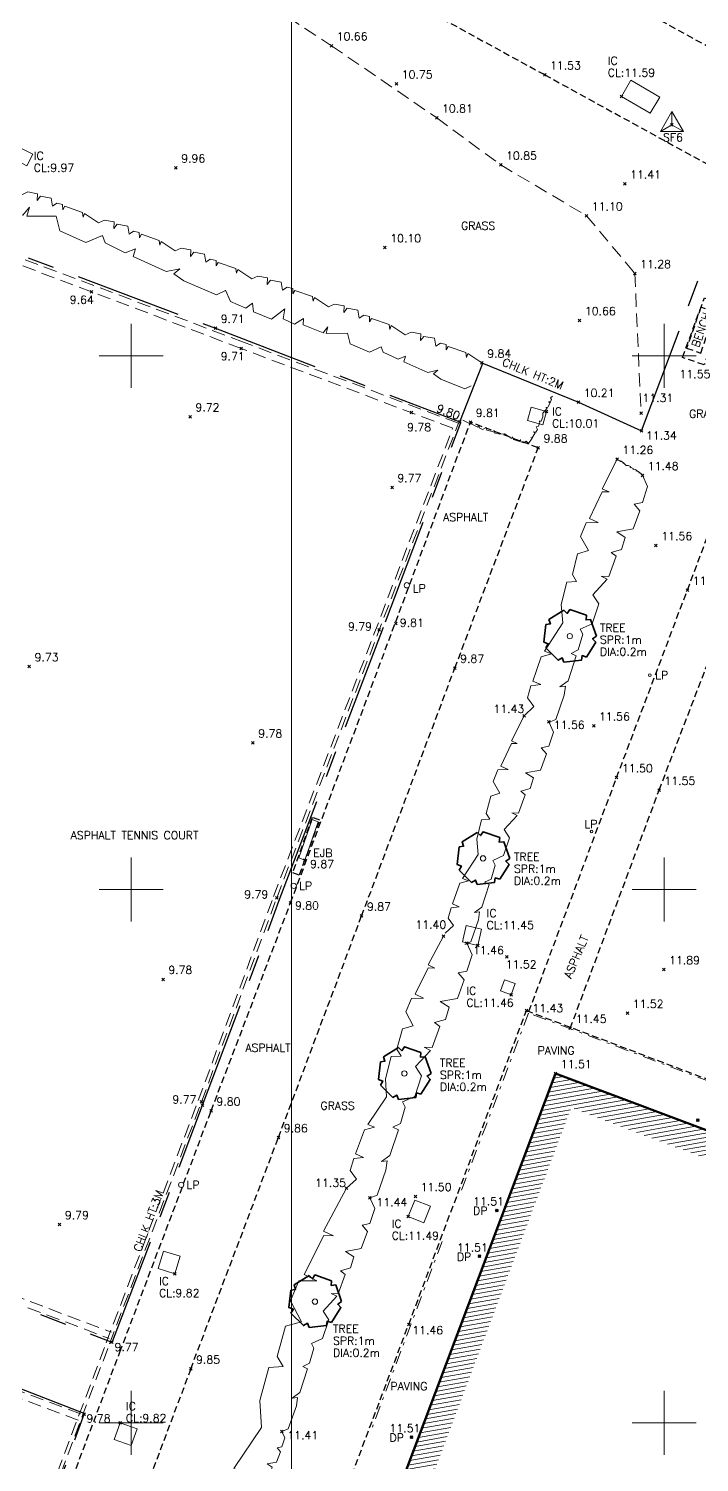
# Model space of a CAD drawing. Extents: x 521064 to 521635, y 174590 to 175241.
# Drawn here: x 521416.2 to 521441.3, y 174978.5 to 175032.3 of the extents above; entities that cross this region are included whole.
import ezdxf

# ---------------------------------------------------------------- set-up
doc = ezdxf.new("R2010")
doc.units = 0
doc.header["$PDMODE"] = 3
doc.header["$PDSIZE"] = 0.05
for name, pattern in [('Centre', [7, 4, -1, 1, -1]), ('DASHDOT', [1, 0.5, -0.25, 0, -0.25]), ('DASHED', [0.75, 0.5, -0.25]), ('HIDDEN', [0.375, 0.25, -0.125])]:
    doc.linetypes.add(name, pattern=pattern)
doc.layers.get('0').update_dxf_attribs({"linetype": 'CONTINUOUS', "lineweight": 18})
for name, color, linetype, lineweight in [('I031G_SURVEY-GRID', 7, 'CONTINUOUS', 18), ('I042T_SURVEY-STA', 1, 'CONTINUOUS', 13), ('I277G_CANOPY', 30, 'DASHDOT', 18), ('I901G_TITLE-SHEET', 7, 'CONTINUOUS', 18), ('I904G_HATCHING', 62, 'CONTINUOUS', 18), ('I910T_TXT-GEN-S', 7, 'CONTINUOUS', 13), ('I917G_BUILDING', 3, 'CONTINUOUS', 50), ('I923G_SURVEY-POINT', 7, 'CONTINUOUS', 18), ('I923T_SURVEY-LEVEL', 7, 'CONTINUOUS', 13), ('I941G_TREE', 72, 'CONTINUOUS', 18), ('I941G_TREE-VEG', 6, 'CONTINUOUS', 35), ('I941T_TREE-TXT', 82, 'CONTINUOUS', 13), ('I960G_COVER', 1, 'CONTINUOUS', 18), ('I960T_COVER-TXT', 1, 'CONTINUOUS', 13), ('I963G_SW', 200, 'DASHED', 18), ('I976G_ST-FURN', 220, 'CONTINUOUS', 18), ('I976T_ST-FURN-TXT', 220, 'CONTINUOUS', 13), ('I991G_SLOPE', 21, 'DASHED', 18), ('I995G_VEGETATION', 102, 'CONTINUOUS', 18)]:
    doc.layers.add(name, color=color, linetype=linetype, lineweight=lineweight)
for name, color, linetype in [('I280G_BLDG-FRAME', 7, 'HIDDEN'), ('I940G_SURFACE', 200, 'HIDDEN'), ('I971G_FENCE', 5, 'Centre')]:
    doc.layers.add(name, color=color, linetype=linetype)
doc.styles.add('MONOTXT', font='simplex.shx')

# ---------------------------------------------------------------- blocks, each defined once
blk = doc.blocks.new('PT_STATION')
at = {"color": 0, "linetype": 'Continuous', "flags": 128}
for points in [[(0, 0.5), (-0.433, -0.25)], [(-0.433, -0.25), (0, 0), (0, 0.5)], [(0.433, -0.25), (0, 0.5)], [(0, 0), (0.433, -0.25)], [(-0.433, -0.25), (0.433, -0.25)]]:
    blk.add_lwpolyline(points, dxfattribs=at)
blk = doc.blocks.new('HER Vegitation')
at = {"color": 0, "linetype": 'ByBlock'}
blk.add_polyline3d([(-0.00004, -0.00003, 0), (0.00496, 0.00717, 0), (0.01646, 0.00967, 0), (0.02056, 0.00527, 0), (0.02246, 0.01117, 0), (0.03586, 0.01367, 0), (0.04366, 0.00467, 0), (0.04396, 0.01187, 0), (0.05246, 0.01397, 0), (0.05806, 0.00867, 0), (0.05866, 0.01307, 0), (0.07366, 0.01587, 0), (0.07616, 0.01117, 0), (0.07586, 0.01587, 0), (0.09056, 0.01277, 0), (0.09396, 0.01967, 0), (0.10836, 0.02277, 0), (0.11586, 0.01747, 0), (0.11806, 0.02087, 0), (0.12926, 0.02367, 0), (0.13396, 0.02057, 0), (0.13366, 0.02467, 0), (0.15176, 0.02867, 0), (0.15836, 0.02587, 0), (0.15586, 0.02897, 0), (0.16176, 0.03147, 0), (0.17966, 0.03497, 0), (0.18366, 0.03187, 0)], dxfattribs=at)
blk = doc.blocks.new('HEL Vegitation')
at = {"color": 0, "linetype": 'ByBlock'}
blk.add_polyline3d([(0, 0, 0), (0.0922, -0.0113, 0), (0.0935, 0.0101, 0), (0.0995, -0.0077, 0), (0.1821, -0.0154, 0), (0.1845, 0.0113, 0), (0.197, -0.0202, 0), (0.2387, -0.0214, 0), (0.2678, 0.0125, 0), (0.2868, -0.0125, 0), (0.3463, -0.0065, 0), (0.3601, 0.0113, 0), (0.3714, -0.0138, 0), (0.4361, -0.0065, 0), (0.4826, 0.015, 0), (0.5749, -0.0053, 0), (0.5749, 0.015, 0), (0.5927, -0.0089, 0), (0.6647, -0.0077, 0), (0.6659, 0.0166, 0), (0.6788, -0.0077, 0), (0.714, -0.0053, 0), (0.7306, 0.0202, 0), (0.7646, 0.0036, 0)], dxfattribs=at)

msp = doc.modelspace()

# ---------------------------------------------------------------- hatches: boundary and pattern name
at = {"layer": 'I904G_HATCHING'}
h = msp.add_hatch(dxfattribs=at)
h.set_pattern_fill('ANSI31', color=256, scale=0.05, angle=325, style=0)
h.paths.add_polyline_path([(521444.647, 174870.129), (521444.767, 174870.488), (521444.74, 174870.5), (521448.45, 174880.371), (521449.941, 174884.328), (521450.825, 174886.529), (521450.847, 174886.52), (521450.926, 174886.782), (521450.891, 174886.795), (521451.299, 174887.88), (521451.756, 174889.095), (521452.087, 174889.949), (521456.936, 174902.777), (521456.966, 174902.77), (521457.046, 174902.981), (521457.017, 174902.992), (521457.914, 174905.372), (521457.945, 174905.361), (521458.022, 174905.548), (521457.983, 174905.561), (521458.276, 174906.369), (521462.956, 174918.783), (521466.072, 174927.188), (521464.076, 174927.947), (521468.769, 174940.432, 0.955868), (521469.475, 174942.331), (521471.148, 174946.743), (521474.224, 174954.819), (521476.207, 174954.068), (521476.515, 174954.891), (521477.009, 174956.195), (521478.199, 174959.33), (521484.138, 174974.996), (521479.855, 174976.619), (521476.932, 174977.669), (521452.975, 174986.679), (521435.919, 174993.099), (521428.128, 174972.416), (521429.781, 174971.785), (521430.021, 174971.695), (521433.184, 174970.506), (521434.896, 174969.868), (521438.341, 174968.558), (521441.761, 174967.264), (521445.161, 174965.981), (521448.596, 174964.682), (521455.487, 174962.087), (521455.476, 174962.053), (521458.891, 174960.794), (521462.306, 174959.518), (521465.737, 174958.179), (521469.249, 174956.851), (521468.581, 174955.061), (521467.259, 174951.617), (521465.972, 174948.192), (521464.688, 174944.765), (521463.391, 174941.344), (521462.079, 174937.939), (521459.635, 174931.417), (521459.531, 174931.156), (521458.957, 174929.762), (521455.448, 174931.078), (521445.427, 174934.864), (521445.465, 174934.963), (521438.391, 174937.632), (521438.321, 174937.524), (521426.616, 174941.938), (521417.773, 174945.266), (521416.325, 174941.546), (521415.787, 174940.154), (521415.691, 174939.877), (521414.834, 174937.565), (521414.715, 174937.25), (521412.878, 174932.304), (521410.966, 174927.233), (521411.009, 174927.217), (521410.308, 174925.256), (521409.793, 174923.815), (521409.59, 174923.888), (521409.494, 174923.62), (521409.698, 174923.548), (521409.18, 174922.188), (521408.779, 174921.257), (521408.62, 174921.301), (521408.527, 174921.035), (521408.66, 174920.981), (521406.041, 174913.956), (521403.64, 174907.539), (521403.456, 174907.607), (521403.356, 174907.319), (521403.545, 174907.242), (521403.116, 174906.1), (521402.687, 174904.959), (521402.489, 174905.026), (521402.381, 174904.749), (521402.512, 174904.698), (521400.204, 174898.475), (521397.783, 174892.059), (521397.488, 174891.278), (521397.359, 174891.328), (521397.239, 174891.054), (521397.38, 174890.992), (521396.52, 174888.719), (521396.373, 174888.768), (521396.268, 174888.45), (521396.4, 174888.401), (521395.133, 174885.032), (521394.064, 174882.186), (521391.344, 174874.988), (521391.205, 174875.039), (521391.1, 174874.758), (521391.239, 174874.706), (521390.381, 174872.417), (521390.233, 174872.468), (521390.129, 174872.209), (521390.282, 174872.151), (521389.991, 174871.374), (521387.524, 174864.847), (521385.209, 174858.708), (521385.068, 174858.75), (521384.958, 174858.474), (521385.136, 174858.407), (521384.273, 174856.101), (521384.088, 174856.17), (521383.989, 174855.89), (521384.052, 174855.867), (521381.594, 174849.288), (521380.194, 174845.644), (521379.181, 174842.622), (521379.088, 174842.652), (521379.001, 174842.443), (521378.918, 174842.471), (521378.816, 174842.195), (521378.98, 174842.128), (521378.557, 174841.01), (521378.112, 174839.834), (521377.944, 174839.891), (521377.84, 174839.615), (521383.072, 174837.632), (521382.984, 174837.365), (521384.935, 174836.605), (521385.08, 174836.977), (521386.169, 174836.562), (521388.506, 174835.674), (521388.352, 174835.271), (521393.371, 174833.441), (521399.888, 174830.984), (521407.686, 174828.049), (521413.363, 174825.908), (521419.126, 174823.735), (521420.925, 174823.05), (521421.045, 174823.324), (521426.282, 174821.35), (521427.354, 174824.203), (521427.32, 174824.215), (521427.478, 174824.647), (521431.499, 174835.309), (521432.254, 174837.309), (521433.387, 174840.315), (521433.432, 174840.298), (521433.501, 174840.492), (521433.46, 174840.512), (521434.167, 174842.391), (521436.187, 174847.758), (521438.541, 174854), (521438.591, 174853.981), (521438.659, 174854.174), (521438.603, 174854.195), (521439.179, 174855.772), (521439.467, 174856.559), (521439.537, 174856.534), (521439.624, 174856.779), (521439.578, 174856.801), (521442.591, 174864.822), (521444.411, 174869.65), (521444.599, 174870.147)])
h.paths.add_polyline_path([(521438.717, 174857.381), (521435.251, 174848.11), (521431.729, 174838.752), (521425.657, 174822.654), (521420.511, 174824.595), (521420.393, 174824.326), (521413.716, 174826.844), (521400.241, 174831.919), (521394.66, 174834.024), (521394.785, 174834.358), (521384.508, 174838.264), (521384.366, 174837.9), (521384.23, 174837.953), (521384.32, 174838.228), (521379.294, 174840.133), (521380.232, 174842.61), (521381.135, 174845.306), (521382.53, 174848.934), (521384.99, 174855.516), (521386.144, 174858.355), (521388.459, 174864.494), (521390.927, 174871.022), (521392.331, 174874.771), (521412.215, 174927.383), (521413.816, 174931.956), (521415.653, 174936.902), (521416.719, 174939.791), (521418.346, 174943.982), (521426.264, 174941.002), (521426.263, 174941.002), (521437.969, 174936.588), (521445.074, 174933.929), (521459.59, 174928.444), (521463.016, 174937.589), (521465.624, 174944.414), (521466.908, 174947.841), (521469.518, 174954.712), (521470.534, 174957.435), (521466.09, 174959.114), (521462.656, 174960.455), (521459.241, 174961.73), (521455.839, 174963.023), (521448.948, 174965.618), (521445.514, 174966.917), (521442.114, 174968.2), (521438.696, 174969.492), (521429.424, 174973.021), (521436.502, 174991.811), (521452.622, 174985.743), (521482.836, 174974.381), (521475.623, 174955.358), (521473.644, 174956.108), (521470.213, 174947.099), (521468.539, 174942.685), (521467.833, 174940.784), (521462.789, 174927.366), (521464.79, 174926.606), (521462.019, 174919.134), (521457.341, 174906.722), (521456, 174903.131), (521451.152, 174890.302), (521449.005, 174884.68), (521444.766, 174873.426), (521443.663, 174870.5)], flags=16)

# ---------------------------------------------------------------- linework, layer by layer
at = {"layer": 'I031G_SURVEY-GRID'}
for p, q in [((521420, 175021.2), (521420, 175018.8)), ((521440, 175021.2), (521440, 175018.8)), ((521418.8, 175020), (521421.2, 175020)), ((521438.8, 175020), (521441.2, 175020)), ((521420, 175001.2), (521420, 174998.8)), ((521440, 175001.2), (521440, 174998.8)), ((521418.8, 175000), (521421.2, 175000)), ((521438.8, 175000), (521441.2, 175000)), ((521420, 174981.2), (521420, 174978.8)), ((521440, 174981.2), (521440, 174978.8)), ((521418.8, 174980), (521421.2, 174980)), ((521438.8, 174980), (521441.2, 174980))]:
    msp.add_line(p, q, dxfattribs=at)
at = {"layer": 'I042T_SURVEY-STA', "color": 1}
msp.add_point((521440.285, 175028.67, 11.63), dxfattribs=at)
at = {"layer": 'I277G_CANOPY'}
for points in [[(521441.727, 174992.786, 14.55), (521434.907, 174995.364, 14.529), (521432.318, 174988.523, 14.554)], [(521431.665, 174986.801, 14.563), (521429.05, 174979.841, 14.564)]]:
    msp.add_polyline3d(points, dxfattribs=at)
at = {"layer": 'I280G_BLDG-FRAME'}
msp.add_polyline3d([(521441.366, 175020.111, 11.549), (521441.903, 175021.644, 11.564), (521441.374, 175021.829, 11.562), (521440.837, 175020.297, 11.547)], close=True, dxfattribs=at)
at = {"layer": 'I901G_TITLE-SHEET'}
msp.add_lwpolyline([(521634.62, 174908.628), (521426.02, 174908.628), (521426.02, 175072.828), (521634.62, 175072.828)], close=True, dxfattribs=at)
at = {"layer": 'I917G_BUILDING'}
for points in [[(521428.128, 174972.416, 11.507), (521435.919, 174993.099, 11.509)], [(521435.919, 174993.099, 11.509), (521442.81, 174990.505, 11.49), (521452.975, 174986.679, 11.504), (521463.373, 174982.768, 11.49), (521476.932, 174977.669, 11.504), (521479.855, 174976.619, 11.51), (521484.138, 174974.996, 11.4), (521478.199, 174959.33, 13.08), (521477.009, 174956.195, 13.06), (521476.515, 174954.891, 13.138), (521475.568, 174952.36, 13.14), (521474.816, 174950.374, 13.64), (521473.699, 174947.425, 14.88), (521473.672, 174947.352, 14.88)]]:
    msp.add_polyline3d(points, dxfattribs=at)
at = {"layer": 'I923G_SURVEY-POINT'}
for p in [(521427.511, 175031.633, 10.665), (521429.952, 175030.203, 10.755), (521435.513, 175030.543, 11.534), (521438.397, 175029.728, 11.591), (521431.461, 175028.928, 10.809), (521421.68, 175027.055, 9.957), (521433.864, 175027.162, 10.851), (521438.517, 175026.452, 11.407), (521437.083, 175025.258, 11.096), (521429.52, 175024.061, 10.097), (521438.893, 175023.096, 11.277), (521418.516, 175022.411, 9.639), (521423.161, 175021.04, 9.705), (521436.822, 175021.334, 10.657), (521424.127, 175020.283, 9.711), (521433.158, 175019.738, 9.837), (521436.776, 175018.265, 10.207), (521422.213, 175017.724, 9.716), (521430.511, 175017.876, 9.776), (521435.586, 175017.922, 10.005), (521439.127, 175017.859, 11.312), (521432.335, 175017.527, 9.804), (521432.726, 175017.514, 9.814), (521439.149, 175017.196, 11.342), (521435.27, 175016.557, 9.88), (521438.231, 175016.125, 11.256), (521429.788, 175015.072, 9.773), (521439.178, 175015.524, 11.477), (521439.687, 175012.898, 11.557), (521440.865, 175011.221, 11.485), (521429.308, 175009.729, 9.791), (521429.933, 175009.973, 9.812), (521416.18, 175008.356, 9.73), (521432.143, 175008.299, 9.872), (521434.745, 175006.504, 11.427), (521435.667, 175006.277, 11.564), (521437.35, 175006.133, 11.561), (521424.569, 175005.497, 9.776), (521438.21, 175004.191, 11.499), (521439.804, 175003.721, 11.545), (521426.513, 175001.102, 9.872), (521425.462, 174999.683, 9.787), (521425.981, 174999.498, 9.8), (521428.646, 174999.003, 9.866), (521431.72, 174998.249, 11.399), (521432.597, 174997.987, 11.464), (521433.008, 174997.899, 11.449), (521434.095, 174997.472, 11.519), (521439.979, 174996.996, 11.886), (521421.196, 174996.628, 9.784), (521434.257, 174996.053, 11.462), (521434.828, 174995.456, 11.428), (521438.615, 174995.357, 11.518), (521436.474, 174994.793, 11.449), (521435.919, 174993.099, 11.509), (521422.638, 174992.034, 9.774), (521422.683, 174991.906, 9.768), (521423.002, 174991.697, 9.802), (521441.261, 174991.35, 11.486), (521425.526, 174990.698, 9.858), (521428.081, 174988.798, 11.353), (521428.956, 174988.434, 11.442), (521430.662, 174988.492, 11.499), (521430.396, 174987.734, 11.49), (521433.717, 174987.961, 11.508), (521417.315, 174987.436, 9.79), (521433.062, 174986.246, 11.509), (521421.642, 174985.591, 9.82), (521430.411, 174983.689, 11.458), (521419.271, 174983.024, 9.774), (521422.236, 174982.02, 9.854), (521418.239, 174980.326, 9.779), (521419.589, 174980.006, 9.815), (521425.65, 174979.679, 11.414), (521430.514, 174979.465, 11.508)]:
    msp.add_point(p, dxfattribs=at)
at = {"layer": 'I940G_SURFACE'}
for points in [[(521421.979, 175037.922, 10.911), (521428.702, 175034.269, 11.226), (521435.513, 175030.543, 11.534), (521442.616, 175026.642, 11.661)], [(521460.629, 175022.52, 12.313), (521458.902, 175023.36, 12.245), (521458.365, 175022.458, 12.221), (521451.415, 175026.252, 11.917), (521446.994, 175028.658, 11.733), (521437.332, 175033.961, 11.551)], [(521434.919, 174995.424, 11.41), (521438.21, 175004.191, 11.499), (521440.865, 175011.221, 11.485), (521444.879, 175021.922, 11.499)], [(521436.474, 174994.793, 11.449), (521439.804, 175003.721, 11.545), (521442.459, 175010.644, 11.548), (521445.858, 175019.747, 11.554)], [(521419.579, 174982.655, 9.798), (521423.002, 174991.697, 9.802), (521425.981, 174999.498, 9.8), (521432.726, 175017.514, 9.814)], [(521422.236, 174982.02, 9.854), (521425.526, 174990.698, 9.858), (521428.646, 174999.003, 9.866), (521432.143, 175008.299, 9.872), (521435.27, 175016.557, 9.88), (521432.726, 175017.514, 9.814)], [(521426.431, 174973.146, 11.473), (521430.411, 174983.689, 11.458), (521434.828, 174995.456, 11.428), (521443.69, 174992.098, 11.45), (521453.109, 174988.543, 11.488), (521465.498, 174983.911, 11.497), (521468.595, 174982.728, 11.491), (521469.113, 174984.085, 11.536)], [(521406.927, 174949.213, 9.77), (521408.748, 174953.887, 9.788), (521411.934, 174962.362, 9.787), (521415.821, 174972.674, 9.785), (521419.579, 174982.655, 9.798)], [(521422.236, 174982.02, 9.854), (521419.861, 174975.709, 9.842), (521419.963, 174975.677, 9.834), (521418.874, 174972.779, 9.851), (521418.75, 174972.831, 9.846), (521416.247, 174966.18, 9.848), (521411.018, 174952.237, 9.83), (521409.394, 174948.101, 9.823), (521409.394, 174948.101, 9.823)]]:
    msp.add_polyline3d(points, dxfattribs=at)
for points in [[(521441.504, 175022.177, 11.564), (521442.287, 175021.837, 11.576), (521441.492, 175019.665, 11.55), (521440.679, 175019.947, 11.541)], [(521426.057, 175000.639, 9.855), (521426.313, 175000.544, 9.864), (521427.073, 175002.599, 9.872), (521426.789, 175002.698, 9.867)]]:
    msp.add_polyline3d(points, close=True, dxfattribs=at)
at = {"layer": 'I941G_TREE'}
for centre in [(521436.456, 175009.494), (521433.2, 175001.161), (521430.249, 174993.099), (521426.896, 174984.545)]:
    msp.add_circle(centre, 0.1, dxfattribs=at)
at = {"layer": 'I941G_TREE-VEG'}
for points in [[(521436.233, 175010.469), (521435.674, 175010.118), (521435.727, 175009.952), (521435.555, 175009.928)], [(521437.079, 175010.276), (521436.456, 175010.494), (521436.359, 175010.349), (521436.233, 175010.469)], [(521437.456, 175009.494), (521437.237, 175010.118), (521437.064, 175010.102), (521437.079, 175010.276)], [(521435.555, 175009.928), (521435.481, 175009.272), (521435.644, 175009.21), (521435.555, 175009.06)], [(521437.079, 175008.712), (521437.431, 175009.272), (521437.31, 175009.398), (521437.456, 175009.494)], [(521435.555, 175009.06), (521436.022, 175008.593), (521436.172, 175008.682), (521436.233, 175008.519)], [(521436.233, 175008.519), (521436.889, 175008.593), (521436.913, 175008.766), (521437.079, 175008.712)], [(521432.978, 175002.136), (521432.419, 175001.784), (521432.472, 175001.618), (521432.299, 175001.595)], [(521433.824, 175001.943), (521433.2, 175002.161), (521433.104, 175002.016), (521432.978, 175002.136)], [(521434.2, 175001.161), (521433.982, 175001.784), (521433.809, 175001.769), (521433.824, 175001.943)], [(521432.299, 175001.595), (521432.225, 175000.938), (521432.389, 175000.877), (521432.299, 175000.727)], [(521433.824, 175000.379), (521434.175, 175000.938), (521434.055, 175001.065), (521434.2, 175001.161)], [(521432.299, 175000.727), (521432.767, 175000.26), (521432.916, 175000.349), (521432.978, 175000.186)], [(521432.978, 175000.186), (521433.634, 175000.26), (521433.658, 175000.433), (521433.824, 175000.379)], [(521430.026, 174994.074), (521429.467, 174993.722), (521429.52, 174993.556), (521429.348, 174993.533)], [(521430.872, 174993.881), (521430.249, 174994.099), (521430.152, 174993.953), (521430.026, 174994.074)], [(521431.249, 174993.099), (521431.03, 174993.722), (521430.857, 174993.707), (521430.872, 174993.881)], [(521429.348, 174993.533), (521429.274, 174992.876), (521429.437, 174992.815), (521429.348, 174992.665)], [(521430.872, 174992.317), (521431.223, 174992.876), (521431.103, 174993.002), (521431.249, 174993.099)], [(521429.348, 174992.665), (521429.815, 174992.198), (521429.964, 174992.287), (521430.026, 174992.124)], [(521430.026, 174992.124), (521430.682, 174992.198), (521430.706, 174992.371), (521430.872, 174992.317)], [(521426.674, 174985.519), (521426.115, 174985.168), (521426.168, 174985.002), (521425.995, 174984.978)], [(521427.52, 174985.326), (521426.896, 174985.545), (521426.8, 174985.399), (521426.674, 174985.519)], [(521425.995, 174984.978), (521425.921, 174984.322), (521426.085, 174984.26), (521425.995, 174984.111)], [(521427.896, 174984.545), (521427.678, 174985.168), (521427.504, 174985.153), (521427.52, 174985.326)], [(521427.52, 174983.763), (521427.871, 174984.322), (521427.751, 174984.448), (521427.896, 174984.545)], [(521425.995, 174984.111), (521426.463, 174983.644), (521426.612, 174983.733), (521426.674, 174983.57)], [(521426.674, 174983.57), (521427.33, 174983.644), (521427.354, 174983.816), (521427.52, 174983.763)]]:
    msp.add_lwpolyline(points, dxfattribs=at)
at = {"layer": 'I960G_COVER'}
for points in [[(521438.397, 175029.728, 11.591), (521439.474, 175029.101, 11.611), (521439.827, 175029.707, 11.616), (521438.75, 175030.335, 11.596)], [(521415.882, 175027.782, 9.966), (521416.309, 175027.566, 9.959), (521416.09, 175027.133, 9.965), (521415.663, 175027.349, 9.972)], [(521435.586, 175017.922, 10.005), (521435.448, 175017.422, 10.016), (521434.869, 175017.582, 10.016), (521435.008, 175018.082, 10.005)], [(521433.008, 174997.899, 11.449), (521432.43, 174998.03, 11.466), (521432.569, 174998.642, 11.481), (521433.147, 174998.51, 11.464)], [(521434.257, 174996.053, 11.462), (521434.401, 174996.471, 11.468), (521434.001, 174996.609, 11.469), (521433.857, 174996.191, 11.463)], [(521430.396, 174987.734, 11.49), (521430.983, 174987.505, 11.502), (521431.225, 174988.125, 11.491), (521430.638, 174988.354, 11.479)], [(521421.642, 174985.591, 9.82), (521421.844, 174986.246, 9.821), (521421.217, 174986.44, 9.809), (521421.014, 174985.784, 9.808)], [(521419.589, 174980.006, 9.815), (521420.223, 174979.778, 9.826), (521419.997, 174979.15, 9.834), (521419.363, 174979.378, 9.823)]]:
    msp.add_polyline3d(points, close=True, dxfattribs=at)
at = {"layer": 'I963G_SW'}
for points in [[(521432.275, 175017.477, 9.793), (521424.215, 175020.517, 9.711), (521418.605, 175022.644, 9.639), (521409.561, 175026.024, 9.569), (521400.416, 175029.487, 9.495)], [(521432.064, 175017.29, 9.792), (521424.127, 175020.283, 9.711), (521418.516, 175022.411, 9.639), (521409.474, 175025.79, 9.569), (521400.428, 175029.215, 9.495)], [(521419.065, 174983.002, 9.78), (521422.516, 174992.08, 9.774), (521425.34, 174999.728, 9.787), (521432.064, 175017.29, 9.795)], [(521419.187, 174982.956, 9.78), (521422.638, 174992.034, 9.774), (521425.462, 174999.683, 9.787), (521432.275, 175017.477, 9.795)], [(521387.609, 174995.363, 9.505), (521396.226, 174992.117, 9.582), (521402.026, 174989.911, 9.636), (521404.847, 174988.854, 9.661), (521412.007, 174986.133, 9.714), (521419.269, 174983.395, 9.78)], [(521387.521, 174995.129, 9.505), (521396.138, 174991.883, 9.582), (521401.937, 174989.678, 9.636), (521404.759, 174988.62, 9.661), (521411.918, 174985.899, 9.714), (521419.181, 174983.162, 9.78)], [(521418.018, 174980.1, 9.782), (521410.783, 174982.813, 9.718), (521402.44, 174986.01, 9.657), (521393.857, 174989.24, 9.577), (521386.384, 174992.079, 9.507)], [(521418.106, 174980.335, 9.782), (521410.871, 174983.047, 9.718), (521402.53, 174986.243, 9.657), (521393.945, 174989.474, 9.577), (521386.473, 174992.313, 9.507)], [(521404.867, 174945.258, 9.779), (521408.387, 174954.576, 9.779), (521411.259, 174962.301, 9.776), (521415.129, 174972.532, 9.777), (521419.065, 174983.002, 9.78)], [(521404.988, 174945.212, 9.779), (521408.509, 174954.53, 9.779), (521411.381, 174962.256, 9.776), (521415.25, 174972.486, 9.777), (521419.187, 174982.956, 9.78)]]:
    msp.add_polyline3d(points, dxfattribs=at)
at = {"layer": 'I971G_FENCE'}
for points in [[(521398.969, 175026.119, 9.506), (521400.291, 175029.612, 9.516), (521411.46, 175025.444, 9.585), (521423.161, 175021.04, 9.705), (521432.335, 175017.527, 9.804)], [(521433.158, 175019.738, 9.837), (521436.776, 175018.265, 10.207), (521439.149, 175017.196, 11.342), (521442.631, 175026.494, 11.653), (521450.502, 175022.221, 11.975), (521455.816, 175019.305, 12.261), (521458.586, 175017.852, 12.34)], [(521432.335, 175017.527, 9.804), (521433.181, 175019.689, 9.826)], [(521419.3, 174983.049, 9.766), (521422.683, 174991.906, 9.768), (521425.545, 174999.559, 9.772), (521429.536, 175010.034, 9.794), (521432.367, 175017.51, 9.781)], [(521418.242, 174980.349, 9.776), (521410.861, 174983.2, 9.719), (521402.553, 174986.303, 9.657), (521393.962, 174989.557, 9.578), (521386.237, 174992.419, 9.507)], [(521404.75, 174988.563, 9.661), (521411.942, 174985.878, 9.712), (521419.271, 174983.024, 9.774)], [(521390.657, 174951.311, 9.632), (521398.253, 174948.425, 9.722), (521405.275, 174945.786, 9.775), (521408.181, 174953.3, 9.775), (521411.474, 174962.146, 9.775), (521415.502, 174972.78, 9.77), (521418.239, 174980.326, 9.779)]]:
    msp.add_polyline3d(points, dxfattribs=at)
at = {"layer": 'I976G_ST-FURN'}
msp.add_polyline3d([(521426.513, 175001.102, 9.872), (521427.015, 175002.537, 9.877), (521426.791, 175002.615, 9.868), (521426.289, 175001.18, 9.864)], close=True, dxfattribs=at)
for centre, radius in [((521430.342, 175011.402, 9.796), 0.1), ((521439.46, 175008.034, 11.522), 0.05), ((521437.273, 175002.173, 11.524), 0.05), ((521426.1, 175000.133, 9.773), 0.1), ((521441.261, 174991.35, 11.486), 0.05), ((521421.877, 174988.922, 9.781), 0.1), ((521433.717, 174987.961, 11.508), 0.05), ((521433.062, 174986.246, 11.509), 0.05), ((521430.514, 174979.465, 11.508), 0.05)]:
    msp.add_circle(centre, radius, dxfattribs=at)
at = {"layer": 'I991G_SLOPE'}
msp.add_polyline3d([(521413.583, 175040.189, 10.252), (521417.895, 175037.804, 10.415), (521422.755, 175034.775, 10.565), (521427.511, 175031.633, 10.665), (521431.461, 175028.928, 10.809), (521433.864, 175027.162, 10.851), (521437.083, 175025.258, 11.096), (521438.893, 175023.096, 11.277), (521439.127, 175017.859, 11.312)], dxfattribs=at)
at = {"layer": 'I995G_VEGETATION', "elevation": 9.497}
for points in [[(521415.902, 175026.043), (521416.129, 175026.149), (521416.486, 175026.083), (521416.477, 175025.833), (521416.601, 175025.991), (521417.001, 175025.919), (521417.053, 175025.623), (521417.219, 175025.735), (521417.432, 175025.681), (521417.44, 175025.482), (521417.513, 175025.613), (521418.172, 175025.38), (521418.203, 175025.203), (521418.255, 175025.344), (521418.778, 175024.993)], [(521418.778, 175024.993), (521419.005, 175025.098), (521419.363, 175025.032), (521419.354, 175024.782), (521419.477, 175024.94), (521419.877, 175024.868), (521419.929, 175024.572), (521420.095, 175024.684), (521420.308, 175024.63), (521420.316, 175024.431), (521420.389, 175024.562), (521421.048, 175024.329), (521421.079, 175024.152), (521421.131, 175024.293), (521421.655, 175023.942)], [(521421.655, 175023.942), (521421.881, 175024.047), (521422.239, 175023.981), (521422.23, 175023.731), (521422.353, 175023.889), (521422.753, 175023.817), (521422.805, 175023.521), (521422.971, 175023.633), (521423.184, 175023.579), (521423.192, 175023.38), (521423.265, 175023.511), (521423.925, 175023.278), (521423.956, 175023.101), (521424.007, 175023.242), (521424.531, 175022.891)], [(521424.531, 175022.891), (521424.758, 175022.996), (521425.115, 175022.93), (521425.106, 175022.68), (521425.229, 175022.838), (521425.63, 175022.766), (521425.681, 175022.47), (521425.847, 175022.582), (521426.06, 175022.528), (521426.069, 175022.329), (521426.142, 175022.46), (521426.801, 175022.227), (521426.832, 175022.05), (521426.883, 175022.191), (521427.407, 175021.84)], [(521427.407, 175021.84), (521427.634, 175021.945), (521427.991, 175021.879), (521427.982, 175021.629), (521428.106, 175021.787), (521428.506, 175021.715), (521428.557, 175021.419), (521428.723, 175021.531), (521428.936, 175021.477), (521428.945, 175021.278), (521429.018, 175021.409), (521429.677, 175021.176), (521429.708, 175020.999), (521429.759, 175021.14), (521430.283, 175020.789)], [(521430.283, 175020.789), (521430.51, 175020.894), (521430.867, 175020.828), (521430.858, 175020.578), (521430.982, 175020.736), (521431.382, 175020.664), (521431.434, 175020.368), (521431.6, 175020.48), (521431.813, 175020.427), (521431.821, 175020.227), (521431.894, 175020.358), (521432.553, 175020.125), (521432.584, 175019.948), (521432.636, 175020.089), (521433.158, 175019.738)]]:
    msp.add_lwpolyline(points, dxfattribs=at)

# ---------------------------------------------------------------- block references
at = {"layer": 'I042T_SURVEY-STA'}
msp.add_blockref('PT_STATION', (521440.285, 175028.67), dxfattribs=at)
at = {"layer": 'I995G_VEGETATION', "linetype": 'Continuous'}
for name, p, xscale, yscale, zscale, rotation in [('HER Vegitation', (521410.916, 175027.539, 9.598), -73.01487544111184, 73.01487544111185, 73.01487544111184, 167.9046025079826), ('HER Vegitation', (521423.545, 175022.466, 9.729), -52.99775276485768, 52.99775276485769, 52.99775276485768, 168.59203071455), ('HEL Vegitation', (521434.904, 175016.713, 9.874), 2.607977891230724, 2.607977891230724, 2.607977891230724, 62.83767853525875), ('HEL Vegitation', (521432.44, 175017.597, 9.778), 3.424367412885933, 3.424367412885933, 3.424367412885933, 339.986354686278), ('HEL Vegitation', (521438.231, 175016.125, 11.256), 13.38376839495087, 13.38376839495087, 13.38376839495087, 249.8108905677496), ('HEL Vegitation', (521439.174, 175015.553, 11.476), 1.443139133145393, 1.443139133145393, 1.443139133145393, 148.4889570961737), ('HER Vegitation', (521439.178, 175015.524, 11.477), 53.06003363562674, 53.06003363562674, 53.06003363562674, 239.420799437105), ('HEL Vegitation', (521434.745, 175006.504, 11.427), 11.34077183763242, 11.34077183763242, 11.34077183763242, 249.7723149303365), ('HER Vegitation', (521435.667, 175006.277, 11.564), 47.77198591834158, 47.77198591834158, 47.77198591834158, 239.445647719852), ('HER Vegitation', (521432.597, 174997.987, 11.464), 54.84209660550679, 54.84209660550679, 54.84209660550679, 239.3478606105937), ('HEL Vegitation', (521431.72, 174998.249, 11.399), 13.244833420419, 13.244833420419, 13.244833420419, 248.6675064695497), ('HEL Vegitation', (521428.081, 174988.798, 11.353), 19.71253770751144, 19.71253770751144, 19.71253770751144, 248.6368120360329), ('HER Vegitation', (521428.956, 174988.434, 11.442), 50.20599152375713, 50.20599152375713, 50.20599152375713, 239.5236381786476), ('HER Vegitation', (521425.65, 174979.679, 11.414), 30.48465248765996, 30.48465248765996, 30.48465248765996, 239.6645302403218)]:
    msp.add_blockref(name, p, dxfattribs=dict(at, xscale=xscale, yscale=yscale, zscale=zscale, rotation=rotation))

# ---------------------------------------------------------------- texts
at = {"layer": 'I042T_SURVEY-STA', "style": 'MONOTXT'}
msp.add_text('SF6', height=0.3, dxfattribs=at).set_placement((521439.95, 175028.043))
at = {"layer": 'I910T_TXT-GEN-S', "style": 'MONOTXT'}
for s, p in [('GRASS', (521432.374, 175024.733)), ('GRASS', (521440.929, 175017.68)), ('ASPHALT', (521431.701, 175013.806)), ('ASPHALT TENNIS COURT', (521417.732, 175001.88)), ('ASPHALT', (521424.286, 174993.914)), ('PAVING', (521435.245, 174993.808)), ('GRASS', (521427.101, 174991.741)), ('PAVING', (521429.725, 174981.222))]:
    msp.add_text(s, height=0.3, dxfattribs=at).set_placement(p)
for s, rotation, p in [('BENCH', 70.594, (521441.295, 175020.294)), ('CHLK HT:2M', 337.845, (521433.889, 175019.656)), ('ASPHALT', 66.9218, (521436.5, 174996.636)), ('CHLK HT:3M', 69.0956, (521420.36, 174986.386))]:
    msp.add_text(s, height=0.3, rotation=rotation, dxfattribs=at).set_placement(p)
at = {"layer": 'I923T_SURVEY-LEVEL', "style": 'MONOTXT'}
for s, p in [('10.66', (521427.711, 175031.833, 10.665)), ('10.75', (521430.152, 175030.403, 10.755)), ('11.53', (521435.713, 175030.743, 11.534)), ('CL:11.59', (521437.88, 175030.471, 11.591)), ('10.81', (521431.661, 175029.128, 10.809)), ('9.96', (521421.88, 175027.255, 9.957)), ('10.85', (521434.064, 175027.362, 10.851)), ('CL:9.97', (521416.35, 175026.906, 9.966)), ('11.41', (521438.717, 175026.652, 11.407)), ('11.10', (521437.282, 175025.458, 11.096)), ('10.10', (521429.72, 175024.261, 10.097)), ('11.28', (521439.093, 175023.296, 11.277)), ('9.64', (521417.7, 175021.958, 9.639)), ('9.71', (521423.361, 175021.24, 9.705)), ('10.66', (521437.021, 175021.534, 10.657)), ('9.71', (521423.361, 175019.839, 9.711)), ('9.84', (521433.358, 175019.938, 9.837)), ('11.55', (521440.571, 175019.172, 11.55)), ('10.21', (521436.976, 175018.465, 10.207)), ('11.31', (521439.179, 175018.277, 11.312)), ('9.72', (521422.413, 175017.924, 9.716)), ('9.81', (521432.926, 175017.714, 9.814)), ('9.78', (521430.354, 175017.178, 9.776)), ('CL:10.01', (521435.786, 175017.322, 10.005)), ('9.88', (521435.47, 175016.757, 9.88)), ('11.34', (521439.31, 175016.867, 11.342)), ('11.26', (521438.431, 175016.325, 11.256)), ('11.48', (521439.378, 175015.724, 11.477)), ('9.77', (521429.988, 175015.272, 9.773)), ('11.56', (521439.887, 175013.098, 11.557)), ('11.49', (521441.065, 175011.421, 11.485)), ('9.79', (521428.135, 175009.708, 9.79)), ('9.81', (521430.08, 175009.849, 9.812)), ('9.73', (521416.379, 175008.555, 9.73)), ('9.87', (521432.343, 175008.499, 9.872)), ('11.43', (521433.592, 175006.616, 11.427)), ('11.56', (521437.55, 175006.333, 11.561)), ('9.78', (521424.769, 175005.697, 9.776)), ('11.56', (521435.856, 175006.016, 11.564)), ('11.50', (521438.41, 175004.391, 11.499)), ('11.55', (521440.004, 175003.921, 11.545)), ('9.87', (521426.713, 175000.802, 9.872)), ('9.79', (521424.244, 174999.664, 9.787)), ('9.80', (521426.147, 174999.247, 9.8)), ('9.87', (521428.846, 174999.203, 9.866)), ('11.40', (521430.663, 174998.528, 11.399)), ('CL:11.45', (521433.333, 174998.51, 11.449)), ('11.46', (521432.824, 174997.568, 11.464)), ('11.52', (521434.051, 174997.04, 11.519)), ('11.89', (521440.179, 174997.196, 11.886)), ('9.78', (521421.396, 174996.829, 9.784)), ('CL:11.46', (521432.576, 174995.6, 11.462)), ('11.52', (521438.815, 174995.557, 11.518)), ('11.43', (521435.055, 174995.398, 11.428)), ('11.45', (521436.674, 174994.993, 11.449)), ('11.51', (521436.119, 174993.299, 11.509)), ('9.77', (521421.549, 174991.975, 9.774)), ('9.80', (521423.202, 174991.897, 9.802)), ('9.86', (521425.726, 174990.898, 9.858)), ('11.35', (521426.904, 174988.849, 11.353)), ('11.50', (521430.862, 174988.692, 11.499)), ('11.44', (521429.201, 174988.118, 11.442)), ('11.51', (521432.828, 174988.154, 11.508)), ('9.79', (521417.515, 174987.636, 9.79)), ('CL:11.49', (521429.775, 174986.867, 11.49)), ('11.51', (521432.222, 174986.424, 11.509)), ('CL:9.82', (521421.048, 174984.715, 9.82)), ('11.46', (521430.545, 174983.323, 11.458)), ('9.77', (521419.379, 174982.693, 9.774)), ('9.85', (521422.436, 174982.22, 9.854)), ('9.78', (521418.327, 174980.012, 9.779)), ('CL:9.82', (521419.806, 174980.025, 9.815)), ('11.41', (521425.858, 174979.383, 11.414)), ('11.51', (521429.692, 174979.645, 11.508))]:
    msp.add_text(s, height=0.3, dxfattribs=at).set_placement(p)
msp.add_text('9.80', height=0.3, rotation=338.8021, dxfattribs=at).set_placement((521431.422, 175017.923, 9.804))
at = {"layer": 'I941T_TREE-TXT', "style": 'MONOTXT'}
for s, p in [('TREE', (521437.585, 175009.663)), ('SPR:1m', (521437.585, 175009.213)), ('DIA:0.2m', (521437.585, 175008.763)), ('TREE', (521434.36, 175001.075)), ('SPR:1m', (521434.36, 175000.625)), ('DIA:0.2m', (521434.36, 175000.175)), ('TREE', (521431.583, 174993.345)), ('SPR:1m', (521431.583, 174992.895)), ('DIA:0.2m', (521431.583, 174992.445)), ('TREE', (521427.572, 174983.376)), ('SPR:1m', (521427.572, 174982.926)), ('DIA:0.2m', (521427.572, 174982.476))]:
    msp.add_text(s, height=0.3, dxfattribs=at).set_placement(p)
at = {"layer": 'I960T_COVER-TXT', "style": 'MONOTXT'}
for p in [(521437.88, 175030.921), (521416.35, 175027.356), (521435.786, 175017.772), (521433.333, 174998.96), (521432.576, 174996.05), (521429.775, 174987.317), (521421.048, 174985.165), (521419.806, 174980.475)]:
    msp.add_text('IC', height=0.3, dxfattribs=at).set_placement(p)
at = {"layer": 'I976T_ST-FURN-TXT', "style": 'MONOTXT'}
for s, p in [('LP', (521430.563, 175011.138)), ('LP', (521439.66, 175007.884)), ('LP', (521437.002, 175002.3)), ('EJB', (521426.832, 175001.217)), ('LP', (521426.3, 174999.983)), ('LP', (521422.077, 174988.772)), ('DP', (521432.828, 174987.804)), ('DP', (521432.222, 174986.074)), ('DP', (521429.692, 174979.295))]:
    msp.add_text(s, height=0.3, dxfattribs=at).set_placement(p)

doc.saveas('drawing.dxf')
